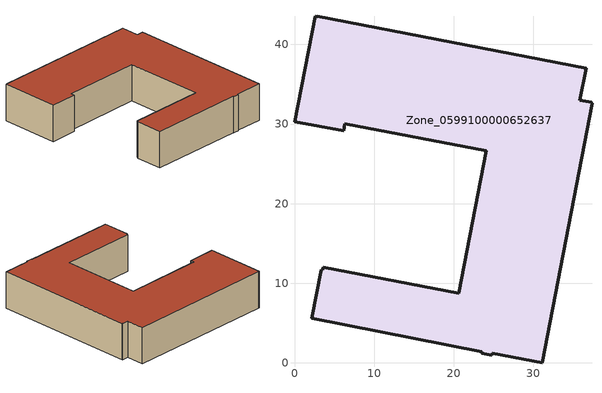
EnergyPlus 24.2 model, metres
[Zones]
Zone_0599100000652637
 floor ground (C_G): 23.54,1.44 2.14,5.61 3.33,11.72 3.53,11.69 3.61,12.05 20.61,8.76 24.07,26.62 6.33,30.04 6.16,29.13 0,30.32 2.58,43.55 2.86,43.5 2.88,43.56 36.64,37.03 35.85,32.99 37.3,32.71 37.28,32.65 37.36,32.63 31.09,0 24.82,1.2 24.77,0.98 23.5,1.22 z0
 wall outside (C_F): 23.54,1.44 23.5,1.22 24.77,0.98 24.82,1.2 31.09,0 37.36,32.63 37.28,32.65 37.3,32.71 35.85,32.99 36.64,37.03 2.88,43.56 2.86,43.5 2.58,43.55 0,30.32 6.16,29.13 6.33,30.04 24.07,26.62 20.61,8.76 3.61,12.05 3.53,11.69 3.33,11.72 2.14,5.61 23.54,1.44 z0:8.39
 roof outside (C_R): 2.14,5.61 23.54,1.44 23.5,1.22 24.77,0.98 24.82,1.2 31.09,0 37.36,32.63 37.28,32.65 37.3,32.71 35.85,32.99 36.64,37.03 2.88,43.56 2.86,43.5 2.58,43.55 0,30.32 6.16,29.13 6.33,30.04 24.07,26.62 20.61,8.76 3.61,12.05 3.53,11.69 3.33,11.72 z8.39
[BUILDING]
Pand.0599100000652637: North Axis=0; Terrain=City; Loads Convergence Tolerance Value=0.04; Temperature Convergence Tolerance Value=0.4; Solar Distribution=FullExterior; Maximum Number of Warmup Days=25; Minimum Number of Warmup Days=1
[Site:Location]
Rotterdam.The.Hague.AP_ZH_NLD Design_Conditions: Latitude=51.96; Longitude=4.45; Time Zone=1; Elevation=-4.5
[SITE:GROUNDTEMPERATURE:BUILDINGSURFACE]
18, 18, 18, 18, 18, 18, 18, 18, 18, 18, 18, 18
[MATERIAL] Thermal Absorptance=0.9; Solar Absorptance=0.7; Visible Absorptance=0.7
Name | Roughness | Thickness | Conductivity | Density | Specific Heat
G.TI.1946-1964 | MediumSmooth | 0.15 | 1 | 540 | 1210
F.TI.1946-1964 | Rough | 0.3 | 0.857143 | 1920 | 840
R.TI.1946-1964 | MediumRough | 0.2 | 0.277778 | 1500 | 1000
[CONSTRUCTION]
C_G: G.TI.1946-1964
C_F: F.TI.1946-1964
C_R: R.TI.1946-1964
[ZONE]
Zone_0599100000652637: Type=1; Multiplier=1; Ceiling Height=Autocalculate; Volume=Autocalculate; Floor Area=autocalculate; Part of Total Floor Area=Yes
[ZONEINFILTRATION:DESIGNFLOWRATE]
Infil_Zone_0599100000652637: Zone or ZoneList or Space or SpaceList=Zone_0599100000652637; Schedule=AlwaysOn; Design Flow Rate Calculation Method=Flow/Area; Flow Rate per Floor Area=0.003; Constant Term Coefficient=1; Temperature Term Coefficient=0; Velocity Term Coefficient=0; Velocity Squared Term Coefficient=0
[HVACTEMPLATE:ZONE:IDEALLOADSAIRSYSTEM]
Zone_0599100000652637: Maximum Heating Supply Air Temperature=50; Minimum Cooling Supply Air Temperature=13; Maximum Heating Supply Air Humidity Ratio=0.0156; Minimum Cooling Supply Air Humidity Ratio=0.0077; Heating Limit=NoLimit; Cooling Limit=NoLimit; Dehumidification Control Type=ConstantSensibleHeatRatio; Cooling Sensible Heat Ratio=0.7; Dehumidification Setpoint=60; Humidification Control Type=None; Humidification Setpoint=30; Outdoor Air Method=None; Outdoor Air Flow Rate per Person=0.00944; Outdoor Air Flow Rate per Zone Floor Area=0; Outdoor Air Flow Rate per Zone=0; Demand Controlled Ventilation Type=None; Outdoor Air Economizer Type=NoEconomizer; Heat Recovery Type=None; Sensible Heat Recovery Effectiveness=0.7; Latent Heat Recovery Effectiveness=0.65
[ZONECONTROL:THERMOSTAT]
ThermostatControl_Zone_0599100000652637: Zone or ZoneList=Zone_0599100000652637; Control Type Schedule=DualSetpointControlType; Control 1=Thermostat_Zone_0599100000652637; Temperature Difference Between Cutout And Setpoint=0
[THERMOSTATSETPOINT:DUALSETPOINT]
Thermostat_Zone_0599100000652637: Heating Setpoint Temperature Schedule=HeatingSetpoint_Zone_0599100000652637; Cooling Setpoint Temperature Schedule=CoolingSetpoint_Zone_0599100000652637
[SCHEDULE:COMPACT]
HeatingSetpoint_Zone_0599100000652637: Through: 12/31, For: AllDays, Until: 24:00, 21
CoolingSetpoint_Zone_0599100000652637: Through: 12/31, For: AllDays, Until: 24:00, 24
DualSetpointControlType: Through: 12/31, For: AllDays, Until: 24:00, 4
AlwaysOn: Through: 12/31, For: AllDays, Until: 24:00, 1
